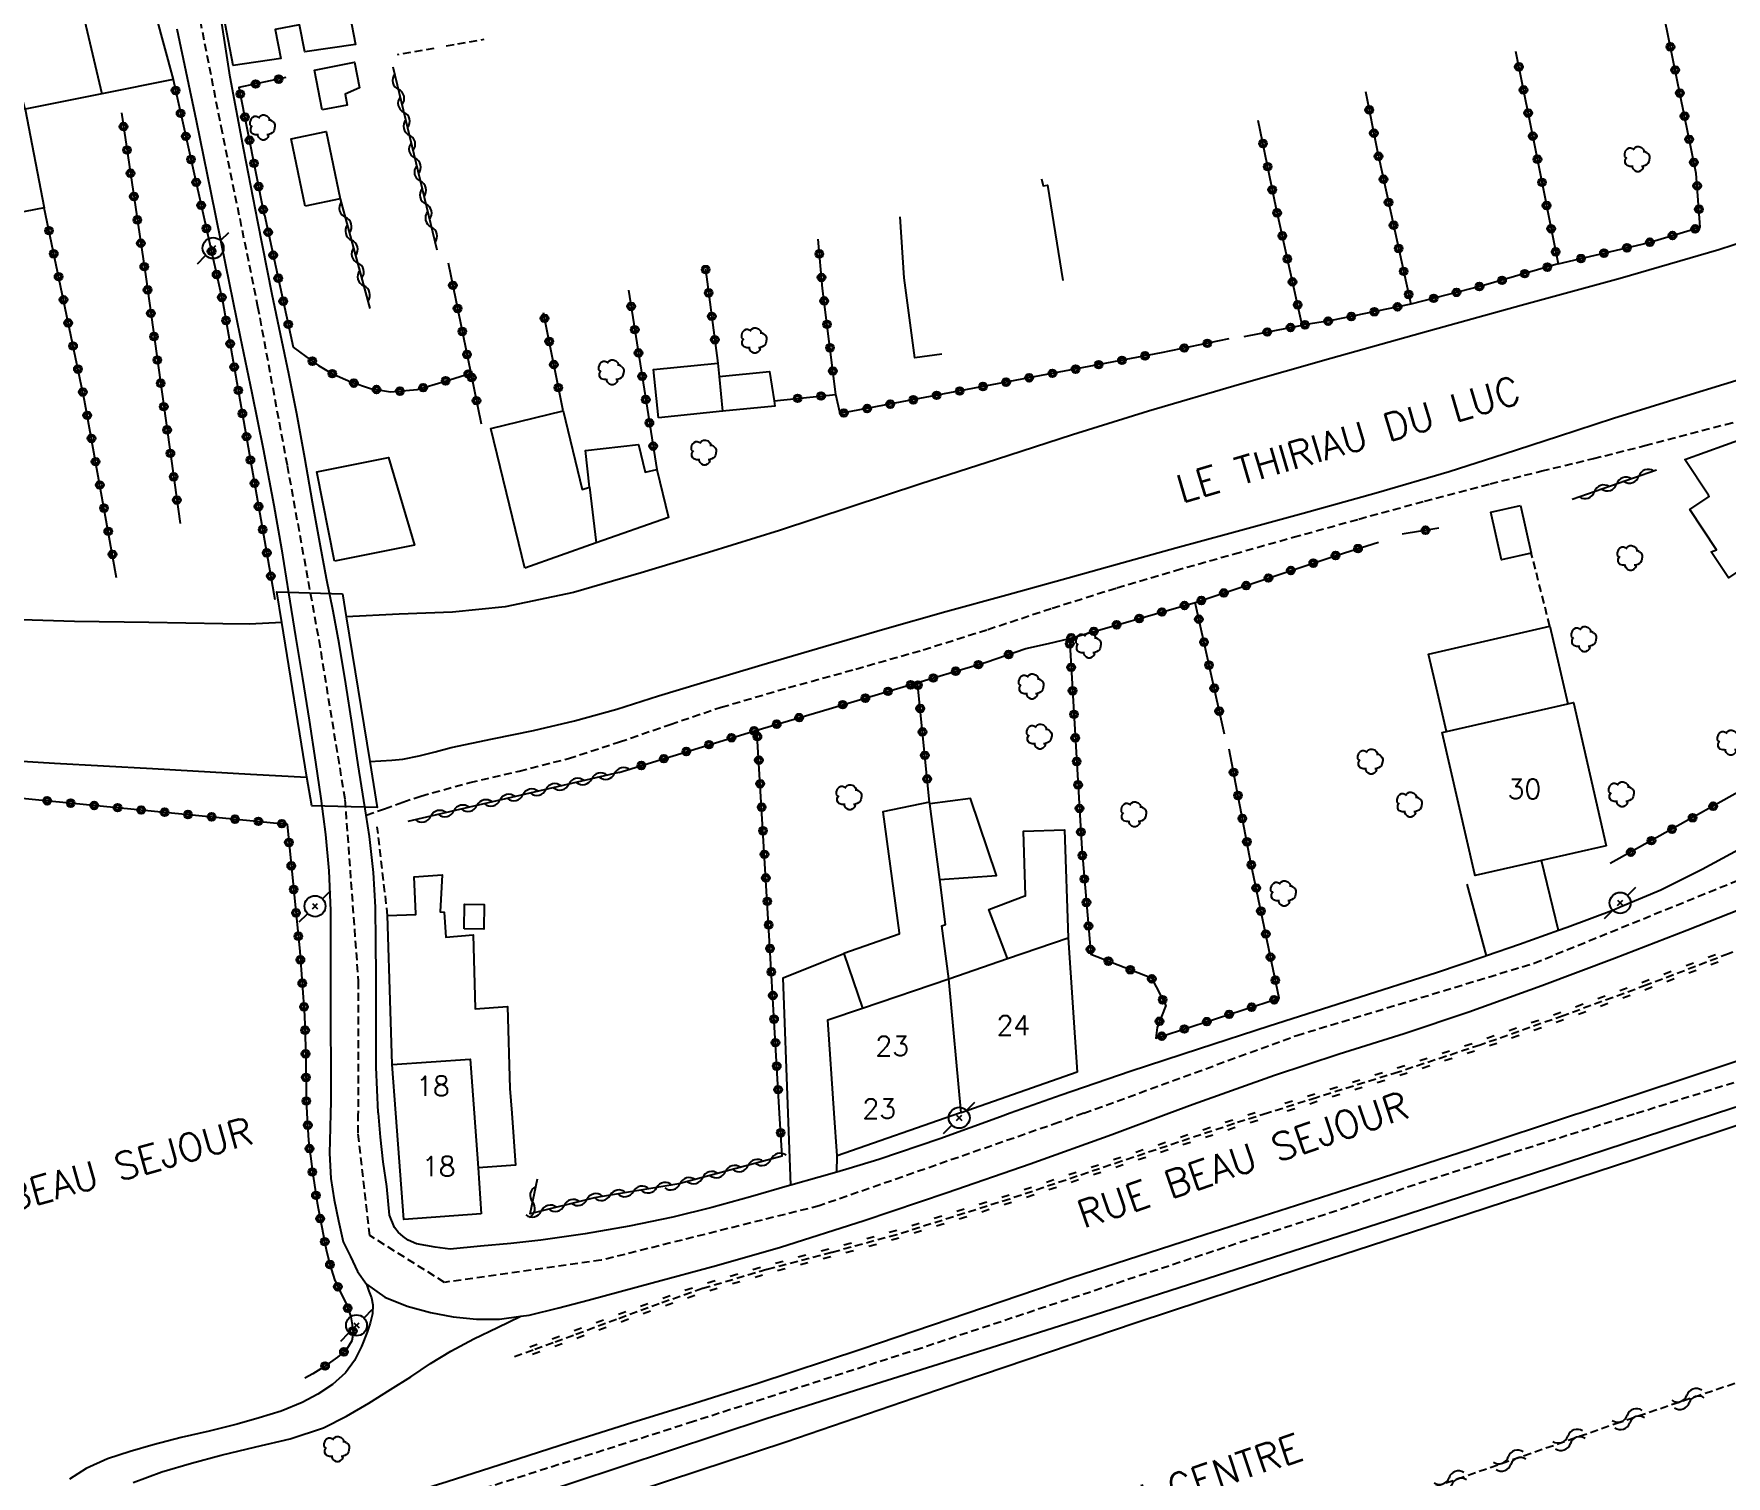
# Model space of a CAD drawing. Header units: millimetres. Extents: x 132999 to 134001, y 129000 to 130000.
# Drawn here: x 133103.8 to 133211.4, y 129652.9 to 129744.7 of the extents above; entities that cross this region are included whole.
import ezdxf
from ezdxf.enums import TextEntityAlignment as Align

# ---------------------------------------------------------------- set-up
doc = ezdxf.new("R2010")
doc.units = ezdxf.units.MM
doc.linetypes.add('DASHED', pattern=[0.75, 0.5, -0.25])
doc.layers.get('0').update_dxf_attribs({"linetype": 'CONTINUOUS'})
for name, color, linetype in [('W0001', 6, 'DASHED'), ('W0008', 7, 'CONTINUOUS'), ('W0017', 7, 'CONTINUOUS'), ('W0070', 7, 'DASHED'), ('W0101', 7, 'CONTINUOUS'), ('W0104', 1, 'CONTINUOUS'), ('W0112', 1, 'DASHED'), ('W0120', 7, 'CONTINUOUS'), ('W0220', 5, 'DASHED'), ('W0300', 7, 'CONTINUOUS'), ('W0310', 3, 'CONTINUOUS'), ('W0323', 7, 'CONTINUOUS'), ('W0473', 7, 'CONTINUOUS'), ('W0500', 5, 'DASHED'), ('W0510', 5, 'CONTINUOUS'), ('W0985', 4, 'CONTINUOUS'), ('W0986', 4, 'CONTINUOUS'), ('W0989', 7, 'CONTINUOUS'), ('W0991', 7, 'CONTINUOUS'), ('W1102', 7, 'CONTINUOUS')]:
    doc.layers.add(name, color=color, linetype=linetype)
doc.styles.get("Standard").update_dxf_attribs({"font": 'romans.shx', "width": 0.85})

# ---------------------------------------------------------------- blocks, each defined once
blk = doc.blocks.new('T473')
for p, q in [((-0.166667, 0.166667), (0.166667, -0.166667)), ((-0.166667, -0.166667), (0.166667, 0.166667)), ((0.500001, 0.500001), (1.000002, 1.000002)), ((-1.000002, -1.000002), (-0.500001, -0.500001))]:
    blk.add_line(p, q)
blk.add_ellipse((0, 0), major_axis=(0.471405, 0.471405), ratio=1, start_param=5.4977871438, end_param=11.780972451)
blk = doc.blocks.new('T300')
for p, q in [((-0.8, 0.51), (-0.86, 0.34)), ((-0.86, 0.34), (-0.86, 0.17)), ((-0.86, 0.17), (-0.74, 0.06)), ((-0.69, 0.63), (-0.8, 0.51)), ((-0.8, -0.06), (-0.74, 0.06)), ((-0.74, 0.06), (-0.69, 0.11)), ((-0.57, 0.69), (-0.69, 0.63)), ((-0.46, 0.69), (-0.57, 0.69)), ((-0.29, 0.63), (-0.46, 0.69)), ((-0.29, 0.63), (-0.17, 0.74)), ((-0.23, 0.57), (-0.29, 0.63)), ((-0.17, 0.74), (-0.06, 0.8)), ((-0.06, 0.8), (0.06, 0.8)), ((0.06, 0.8), (0.23, 0.74)), ((0.23, 0.74), (0.34, 0.63)), ((0.34, 0.63), (0.4, 0.51)), ((0.46, 0.46), (0.34, 0.46)), ((0.4, 0.51), (0.4, 0.46)), ((0.57, 0.4), (0.46, 0.46)), ((0.57, 0.4), (0.69, 0.29)), ((0.69, 0.29), (0.74, 0.17)), ((0.74, 0.06), (0.69, -0.17)), ((0.74, 0.17), (0.74, 0.06)), ((-0.8, -0.17), (-0.8, -0.06)), ((-0.8, -0.23), (-0.8, -0.17)), ((-0.74, -0.34), (-0.8, -0.23)), ((-0.69, -0.4), (-0.74, -0.34)), ((-0.51, -0.46), (-0.69, -0.4)), ((-0.4, -0.46), (-0.51, -0.46)), ((-0.4, -0.46), (-0.34, -0.46)), ((-0.34, -0.46), (-0.34, -0.4)), ((-0.34, -0.51), (-0.34, -0.46)), ((-0.29, -0.63), (-0.34, -0.51)), ((-0.17, -0.74), (-0.29, -0.63)), ((-0.06, -0.8), (-0.17, -0.74)), ((0.06, -0.8), (-0.06, -0.8)), ((0.17, -0.74), (0.06, -0.8)), ((0.23, -0.69), (0.17, -0.74)), ((0.29, -0.46), (0.23, -0.46)), ((0.29, -0.63), (0.23, -0.69)), ((0.46, -0.4), (0.29, -0.46)), ((0.34, -0.51), (0.29, -0.63)), ((0.34, -0.51), (0.34, -0.46)), ((0.57, -0.34), (0.46, -0.4)), ((0.63, -0.29), (0.57, -0.34)), ((0.69, -0.17), (0.63, -0.29))]:
    blk.add_line(p, q)
blk = doc.blocks.new('t323o')
at = {"color": 0, "linetype": 'Continuous'}
for radius in [0.25, 0.15]:
    blk.add_circle((0, 0), radius, dxfattribs=at)
blk = doc.blocks.new('t310o')
at = {"color": 0, "linetype": 'Continuous'}
for centre, start, end in [((-0.5, 0.38), 216.8699, 323.1304), ((0.5, -0.37), 36.8699, 143.1303)]:
    blk.add_arc(centre, 0.625, start, end, dxfattribs=at)
blk = doc.blocks.new('t220o')
at = {"color": 0, "linetype": 'Continuous'}
for p, q in [((-0.25, 0.25), (0.25, 0.25)), ((-0.25, -0.25), (0.25, -0.25))]:
    blk.add_line(p, q, dxfattribs=at)
blk = doc.blocks.new('t500o')
at = {"color": 0, "linetype": 'Continuous'}
for centre, start, end in [((-0.5, 0.625), 216.8699, 323.1301), ((0.5, -0.125), 36.8699, 143.1301), ((0.5, -0.625), 36.8699, 143.1301), ((-0.5, 0.125), 216.8699, 323.1301)]:
    blk.add_arc(centre, 0.625, start, end, dxfattribs=at)

msp = doc.modelspace()

# ---------------------------------------------------------------- linework, layer by layer
at = {"layer": 'W0001'}
for points in [[(133205.71, 129676), (133214.2, 129678.69), (133231.33, 129684.36), (133250.91, 129690.76), (133268.02, 129696.69), (133285.56, 129702.16), (133303.04, 129707.55), (133317.51, 129712.91), (133326.42, 129716.74), (133329.94, 129718.54), (133350.24, 129731.13), (133357.91, 129738.38), (133367.77, 129748.49), (133376.54, 129759.37), (133384.07, 129770.51), (133389.88, 129782.48), (133394.28, 129795), (133397.36, 129806.87), (133400.63, 129820.4), (133404.55, 129838.25), (133408.21, 129855.36), (133412.96, 129875.03)], [(133111.27, 129762.31), (133113.19, 129751.41), (133115.66, 129738.79), (133118, 129727.33), (133119.88, 129717.2), (133121.89, 129706.11), (133123.55, 129695.95), (133124.4, 129684.4), (133124.39, 129676)], [(133170.56, 129676), (133184.1, 129680.95), (133199.2, 129685.55), (133213, 129691.16), (133225.83, 129696.98), (133233.72, 129701.93)], [(133015, 129628.74), (133020.94, 129629.68), (133047.99, 129633.56), (133067.79, 129636.62), (133106.31, 129644.3), (133113.5, 129646.27), (133128.82, 129651), (133145.46, 129656.32), (133159.83, 129660.95), (133177.62, 129666.85), (133197.23, 129673.31), (133205.71, 129676)], [(133170.56, 129676), (133168.95, 129675.41), (133153.73, 129670.11), (133139.86, 129666.65), (133129.88, 129665.24), (133125.13, 129668.22), (133124.39, 129674.74), (133124.39, 129676)]]:
    msp.add_lwpolyline(points, dxfattribs=at)
at = {"layer": 'W0008'}
for points in [[(133116.25, 129741.91), (133115.91, 129744.11), (133115.57, 129746.31), (133115.23, 129748.51), (133114.91, 129750.68), (133114.6, 129752.85), (133114.25, 129755.02), (133114.05, 129755.88), (133113.84, 129756.74), (133113.8, 129757.59), (133113.88, 129758.07), (133114.03, 129758.55), (133114.2, 129759.02), (133114.37, 129759.38), (133114.56, 129759.74), (133114.74, 129760.09)], [(133112.87, 129744.99), (133114.08, 129739.15), (133115.02, 129734.57), (133115.96, 129729.98), (133116.89, 129725.39), (133117.63, 129721.83), (133118.36, 129718.26), (133119.04, 129714.69), (133119.52, 129711.9), (133119.96, 129709.11), (133120.41, 129706.32), (133120.85, 129703.66), (133121.28, 129701), (133121.68, 129698.33), (133122.01, 129696.03), (133122.31, 129693.73), (133122.53, 129691.43), (133122.63, 129688.89), (133122.64, 129686.34), (133122.63, 129683.8), (133122.64, 129681.43), (133122.65, 129679.06), (133122.65, 129676.7), (133122.63, 129676)], [(133125.68, 129676), (133125.67, 129676.05), (133125.55, 129678.93), (133125.55, 129681.82), (133125.53, 129684.71), (133125.51, 129686.91), (133125.49, 129689.12), (133125.38, 129691.32), (133125.12, 129693.6), (133124.91, 129694.96), (133124.76, 129695.89), (133124.4, 129698.16), (133124.01, 129700.74), (133123.62, 129703.32), (133123.18, 129705.89), (133122.8, 129707.95), (133122.39, 129710.01), (133121.99, 129712.07), (133121.49, 129714.88), (133121.01, 129717.69), (133120.5, 129720.49), (133119.99, 129723.03), (133119.46, 129725.56), (133118.93, 129728.09), (133118.02, 129732.7), (133117.13, 129737.3), (133116.25, 129741.91)], [(133329.05, 129719.59), (133326.6, 129718.45), (133324.15, 129717.31), (133321.69, 129716.2), (133317.08, 129714.3), (133312.42, 129712.52), (133307.74, 129710.8), (133301.81, 129708.72), (133295.86, 129706.73), (133289.89, 129704.77), (133284.07, 129702.86), (133278.24, 129700.99), (133272.4, 129699.12), (133266.67, 129697.31), (133260.92, 129695.5), (133255.19, 129693.67), (133249.06, 129691.64), (133242.95, 129689.57), (133236.83, 129687.52), (133229.59, 129685.11), (133222.35, 129682.71), (133215.11, 129680.32), (133208.48, 129678.11), (133202.12, 129676)], [(133210.8, 129676), (133214.84, 129677.32), (133222.22, 129679.76), (133229.29, 129682.13), (133236.36, 129684.51), (133243.43, 129686.88), (133250.15, 129689.12), (133256.88, 129691.36), (133263.6, 129693.58), (133269.55, 129695.51), (133275.51, 129697.43), (133281.46, 129699.35), (133287.95, 129701.42), (133294.43, 129703.49), (133300.88, 129705.63), (133305.98, 129707.42), (133311.06, 129709.27), (133316.14, 129711.11), (133318.46, 129712.02), (133320.77, 129712.94), (133323.08, 129713.87), (133325.58, 129714.92), (133328.08, 129715.98), (133330.57, 129717.05)], [(133212.47, 129692.9), (133209.89, 129691.5), (133207.26, 129690.2), (133204.68, 129689.11), (133204.31, 129688.95), (133201.3, 129687.82), (133200.76, 129687.63), (133198.27, 129686.73), (133196.16, 129686.01), (133196.07, 129685.98), (133192.99, 129684.93), (133187.66, 129683.24), (133182.34, 129681.54), (133177.92, 129680.1), (133173.51, 129678.65), (133169.11, 129677.16), (133165.86, 129676)], [(133175.96, 129676), (133177.5, 129676.57), (133182.69, 129678.42), (133186.8, 129679.77), (133190.93, 129681.08), (133195.04, 129682.45), (133199.69, 129684.12), (133204.31, 129685.86), (133208.92, 129687.64), (133212.3, 129688.99)], [(133202.12, 129676), (133201.84, 129675.91), (133195.2, 129673.71), (133186.74, 129670.98), (133178.26, 129668.27), (133169.8, 129665.52), (133163.12, 129663.27), (133156.44, 129661), (133149.75, 129658.79), (133145.78, 129657.53), (133141.81, 129656.3), (133137.84, 129655.06), (133133.95, 129653.81), (133130.05, 129652.56), (133126.15, 129651.34), (133121.26, 129649.92), (133116.35, 129648.55), (133111.44, 129647.18)], [(133116.73, 129645.68), (133121.78, 129647.27), (133126.84, 129648.87), (133131.9, 129650.49), (133138.05, 129652.5), (133144.2, 129654.54), (133150.35, 129656.57), (133157.3, 129658.79), (133164.26, 129660.98), (133171.22, 129663.18), (133180.84, 129666.27), (133190.46, 129669.37), (133200.07, 129672.49), (133207.46, 129674.9), (133210.8, 129676)], [(133122.63, 129676), (133122.61, 129675.07), (133122.57, 129673.45), (133122.65, 129671.84), (133122.86, 129670.5), (133123.15, 129669.16), (133123.45, 129667.82)], [(133130.25, 129667.36), (133129.93, 129667.4), (133129.61, 129667.44), (133129.29, 129667.49), (133128.7, 129667.59), (133128.11, 129667.7), (133127.58, 129667.92), (133127.25, 129668.15), (133126.95, 129668.43), (133126.7, 129668.74), (133126.39, 129669.52), (133126.3, 129670.43), (133126.22, 129671.35), (133125.99, 129672.91), (133125.82, 129674.48), (133125.68, 129676)], [(133165.86, 129676), (133165.25, 129675.78), (133161.4, 129674.38), (133157.52, 129673.06), (133155.63, 129672.49), (133154.85, 129672.26), (133153.73, 129671.94), (133151.92, 129671.42), (133151.83, 129671.4), (133149.36, 129670.69), (133146.89, 129670), (133144.41, 129669.38), (133141.63, 129668.81), (133138.83, 129668.33), (133136.02, 129667.93), (133134.1, 129667.71), (133132.17, 129667.54), (133130.25, 129667.36)], [(133139.02, 129664.1), (133143.1, 129665.21), (133147.19, 129666.32), (133151.25, 129667.49), (133156.58, 129669.17), (133161.87, 129670.95), (133167.15, 129672.78), (133172.33, 129674.65), (133175.96, 129676)], [(133123.45, 129667.82), (133123.9, 129666.88), (133124.35, 129665.94), (133124.92, 129665.13), (133126.09, 129664.29), (133127.52, 129663.73), (133129, 129663.32), (133130.44, 129663.04), (133131.92, 129662.91), (133133.39, 129662.9), (133134.75, 129663.09), (133135.27, 129663.16), (133137.15, 129663.63), (133139.02, 129664.1)]]:
    msp.add_lwpolyline(points, dxfattribs=at)
at = {"layer": 'W0017'}
for points in [[(133200.76, 129687.63), (133199.67, 129692.08)], [(133196.16, 129686.01), (133194.95, 129690.58)], [(133151.75, 129676), (133151.43, 129684.62), (133155.28, 129686.17)], [(133151.92, 129671.42), (133151.75, 129676)], [(133154.85, 129672.26), (133154.86, 129673.28)], [(133124.92, 129665.13), (133125.08, 129664.69), (133125.24, 129664.25), (133125.33, 129663.81), (133125.3, 129663.23), (133125.15, 129662.65), (133124.97, 129662.08), (133124.61, 129661.16), (133124.16, 129660.27), (133123.59, 129659.48), (133122.77, 129658.74), (133121.82, 129658.13), (133120.83, 129657.6), (133119.5, 129657.04), (133118.1, 129656.62), (133116.69, 129656.23), (133114.92, 129655.78), (133113.13, 129655.37), (133111.36, 129654.9), (133109.9, 129654.48), (133108.45, 129654.01), (133107.09, 129653.39), (133106.03, 129652.72)], [(133110.08, 129652.51), (133111.91, 129653.19), (133113.79, 129653.73), (133115.68, 129654.25), (133117.88, 129654.78), (133120.08, 129655.29), (133122.2, 129655.99), (133123.66, 129656.72), (133125.07, 129657.56), (133126.46, 129658.42), (133127.74, 129659.23), (133128.99, 129660.07), (133130.28, 129660.86), (133131.75, 129661.64), (133133.25, 129662.36), (133134.75, 129663.09)]]:
    msp.add_lwpolyline(points, dxfattribs=at)
at = {"layer": 'W0070'}
msp.add_lwpolyline([(133124.91, 129694.96), (133126.07, 129695.37), (133127.23, 129695.79), (133128.39, 129696.18), (133131.5, 129697.04), (133134.64, 129697.77), (133137.77, 129698.57), (133141.02, 129699.62), (133144.25, 129700.74), (133147.49, 129701.83), (133151.76, 129703.08), (133156.06, 129704.26), (133160.34, 129705.48), (133164.45, 129706.78), (133168.55, 129708.13), (133172.66, 129709.43), (133176.39, 129710.53), (133180.13, 129711.59), (133183.88, 129712.64), (133188.05, 129713.8), (133192.23, 129714.94), (133196.41, 129716.04), (133199.69, 129716.86), (133202.97, 129717.65), (133206.25, 129718.47), (133211.37, 129719.82), (133216.47, 129721.22)], dxfattribs=at)
at = {"layer": 'W0101'}
msp.add_lwpolyline([(133203.79, 129693.02), (133199.67, 129692.08), (133195.44, 129691.12), (133195.43, 129691.18), (133195.43, 129691.18), (133193.36, 129700.23), (133193.63, 129700.29), (133201.34, 129702.05), (133201.71, 129702.14)], close=True, dxfattribs=at)
for points in [[(133161.97, 129684.56), (133165.71, 129685.84), (133169.55, 129687.15), (133170.13, 129678.61)], [(133154.67, 129676), (133154.27, 129681.94), (133156.48, 129682.69), (133161.97, 129684.56)], [(133126.56, 129679.1), (133131.52, 129679.45), (133131.77, 129676)], [(133126.79, 129676), (133126.56, 129679.1)], [(133170.13, 129678.61), (133162.75, 129676.03)], [(133132.22, 129669.61), (133127.29, 129669.24), (133126.79, 129676)], [(133131.77, 129676), (133132.02, 129672.52), (133132.22, 129669.61)], [(133154.86, 129673.28), (133154.67, 129676)], [(133162.65, 129676), (133154.86, 129673.28)], [(133162.75, 129676.03), (133162.65, 129676)]]:
    msp.add_lwpolyline(points, dxfattribs=at)
at = {"layer": 'W0104'}
for points in [[(133132.11, 129745.95), (133129.73, 129745.6), (133129.05, 129749.2), (133125.61, 129748.54), (133126.05, 129746.26), (133123.87, 129745.85), (133124.22, 129744), (133121, 129743.53), (133120.67, 129745.24), (133119.12, 129744.95), (133119.48, 129743.09), (133116.44, 129742.65), (133115.23, 129748.97), (133115.77, 129749.07)], [(133110.97, 129747.87), (133112.62, 129741.77), (133108.08, 129740.86), (133103.21, 129739.88), (133101.56, 129745.98)], [(133106.65, 129747), (133108.08, 129740.86)], [(133103.21, 129739.88), (133104.42, 129733.6), (133102, 129733.13), (133102.19, 129731.85), (133100.43, 129731.35), (133100.82, 129729.34), (133098.61, 129729.03), (133098.11, 129732.47), (133097.53, 129735.4), (133096.2, 129742.08), (133096.02, 129742.99), (133097.31, 129743.24), (133096.8, 129745.02)], [(133167.86, 129735.44), (133167.96, 129735.01), (133168.25, 129735.05), (133169.21, 129728.98)], [(133161.53, 129724.29), (133159.81, 129724.05), (133159.12, 129729.15), (133158.88, 129733.03)], [(133147.35, 129722.88), (133150.57, 129723.19), (133150.86, 129721.33), (133150.91, 129720.98), (133147.58, 129720.66)], [(133226.77, 129707.4), (133223.65, 129703.85), (133214.65, 129711.74), (133213.68, 129710.78), (133213.22, 129711.18), (133211.56, 129710.07), (133210.46, 129711.72), (133210.81, 129711.85), (133209.1, 129714.41), (133210.33, 129715.23), (133210.29, 129715.33), (133208.78, 129717.59), (133212.67, 129718.98), (133215.07, 129716.54), (133216.91, 129718.35), (133221.76, 129714.07)], [(133139.11, 129715.84), (133139.53, 129712.28)], [(133193.63, 129700.29), (133192.99, 129703.05), (133192.49, 129705.2), (133200.2, 129706.98), (133200.77, 129704.52), (133201.34, 129702.05)], [(133161.39, 129690.87), (133164.99, 129691.13), (133163.34, 129696.03), (133160.75, 129695.68)], [(133161.97, 129684.56), (133161.52, 129687.93), (133161.76, 129688.01), (133161.39, 129690.87), (133160.75, 129695.68), (133160.73, 129695.78), (133157.78, 129695.18), (133158.8, 129687.47), (133158.81, 129687.39), (133155.28, 129686.17), (133156.48, 129682.69)], [(133165.71, 129685.84), (133164.52, 129688.96), (133166.81, 129689.84), (133166.84, 129689.84), (133166.71, 129693.95), (133169.33, 129694.03), (133169.55, 129687.15)], [(133126.56, 129679.1), (133126.45, 129682.52), (133126.27, 129688.58), (133128.06, 129688.64), (133128.06, 129688.68), (133127.95, 129691.03), (133129.73, 129691.16), (133129.62, 129688.81), (133129.86, 129688.8), (133129.98, 129687.21), (133131.7, 129687.34), (133131.84, 129682.66), (133131.84, 129682.65), (133133.89, 129682.8), (133134.05, 129677.58), (133134.17, 129676)], [(133134.17, 129676), (133134.41, 129672.69), (133132.02, 129672.52)]]:
    msp.add_lwpolyline(points, dxfattribs=at)
for points in [[(133122.11, 129739.83), (133121.62, 129742.36), (133124.16, 129742.86), (133124.48, 129741.24), (133123.56, 129740.83), (133123.7, 129740.14)], [(133121.03, 129733.71), (133120.13, 129737.99), (133122.36, 129738.46), (133123.26, 129734.18)], [(133143.5, 129720.24), (133143.19, 129723.31), (133147.27, 129723.72), (133147.35, 129722.88), (133147.58, 129720.66)], [(133134.99, 129710.68), (133134.02, 129714.68), (133132.83, 129719.57), (133137.43, 129720.69), (133138.65, 129715.68), (133139.11, 129715.84), (133138.85, 129718.17), (133142.23, 129718.55), (133142.66, 129716.78), (133143.39, 129716.96), (133144.13, 129713.89), (133139.53, 129712.28)], [(133122.89, 129711.13), (133121.76, 129716.8), (133126.33, 129717.71), (133127.98, 129712.14)], [(133198.34, 129714.66), (133199.02, 129711.64), (133197.12, 129711.21), (133196.44, 129714.24)], [(133131.13, 129687.74), (133131.16, 129689.31), (133132.41, 129689.29), (133132.38, 129687.72)]]:
    msp.add_lwpolyline(points, close=True, dxfattribs=at)
at = {"layer": 'W0112'}
for points in [[(133129.21, 129743.74), (133126.88, 129743.34)], [(133130, 129743.9), (133132.41, 129744.32)], [(133200.2, 129706.98), (133199.02, 129711.64)], [(133126.27, 129688.58), (133125.61, 129694.22)]]:
    msp.add_lwpolyline(points, dxfattribs=at)
at = {"layer": 'W0120'}
msp.add_lwpolyline([(133123.39, 129709.05), (133123.63, 129707.59), (133125.13, 129698.38), (133125.61, 129695.44), (133121.44, 129695.56), (133121.14, 129697.37), (133119.54, 129707.21), (133119.22, 129709.17)], close=True, dxfattribs=at)
at = {"layer": 'W0220'}
for points in [[(133280.75, 129710.08), (133273.64, 129707.86), (133269.38, 129706.62), (133265.12, 129705.41), (133260.89, 129704.12), (133257.71, 129703.04), (133254.56, 129701.92), (133251.4, 129700.79), (133245.82, 129698.83), (133240.24, 129696.87), (133234.66, 129694.9), (133231.4, 129693.78), (133228.13, 129692.66), (133224.88, 129691.49), (133220.43, 129689.75), (133216.01, 129687.92), (133211.57, 129686.14), (133206.33, 129684.14), (133201.05, 129682.2), (133195.76, 129680.33), (133190.57, 129678.62), (133185.35, 129676.99), (133182.23, 129676)], [(133182.23, 129676), (133180.13, 129675.34), (133172.98, 129672.95), (133165.84, 129670.54), (133158.65, 129668.27), (133154.53, 129667.14), (133150.39, 129666.05), (133146.3, 129664.84), (133143.55, 129663.88), (133140.83, 129662.88), (133138.1, 129661.87), (133136.81, 129661.4), (133135.52, 129660.93), (133134.23, 129660.46)]]:
    msp.add_lwpolyline(points, dxfattribs=at)
at = {"layer": 'W0310'}
for points in [[(133126.61, 129742.57), (133129.39, 129730.92)], [(133123.26, 129734.18), (133125.14, 129727.2)], [(133206.99, 129716.92), (133201.61, 129715.04)], [(133140.97, 129697.68), (133127.56, 129694.56)], [(133151.36, 129673.26), (133144.8, 129671.5), (133139.42, 129670.62), (133135.33, 129669.6), (133135.81, 129671.82)]]:
    msp.add_lwpolyline(points, dxfattribs=at)
at = {"layer": 'W0323'}
for points in [[(133200.72, 129730.03), (133206.43, 129731.38), (133209.77, 129732.36), (133209.51, 129735.78), (133207.5, 129745.68), (133207.5, 129745.68)], [(133198.02, 129743.57), (133199.38, 129736.84), (133200.72, 129730.03), (133195.98, 129728.65), (133191.36, 129727.47)], [(133112.62, 129741.77), (133115.79, 129727.58), (133119.09, 129708.69)], [(133119.8, 129741.89), (133116.81, 129741.26), (133118.42, 129733.14), (133118.43, 129733.15), (133120.27, 129724.73)], [(133188.48, 129741), (133189.21, 129737.26), (133191.36, 129727.47), (133186.32, 129726.43), (133184.45, 129726.13), (133182.78, 129733.6), (133181.65, 129739.16)], [(133109.34, 129739.65), (133110.88, 129729.2), (133113.07, 129713.52)], [(133109.03, 129710.07), (133106.98, 129721.35), (133104.42, 129733.6)], [(133154.77, 129721.73), (133153.94, 129728.46), (133153.65, 129731.61)], [(133130.12, 129730.11), (133131.56, 129723.08), (133132.23, 129719.86)], [(133146.5, 129729.69), (133147.27, 129723.72)], [(133141.6, 129728.37), (133142.53, 129722.47), (133143.39, 129716.96)], [(133137.43, 129720.69), (133136.19, 129726.91)], [(133180.75, 129725.42), (133184.45, 129726.13)], [(133179.78, 129725.26), (133175.47, 129724.38)], [(133120.27, 129724.73), (133121.07, 129724.15), (133121.88, 129723.57), (133122.72, 129723.06), (133123.92, 129722.52), (133125.18, 129722.1), (133126.45, 129721.89), (133128.15, 129722.05), (133129.86, 129722.56), (133131.56, 129723.08)], [(133175.47, 129724.38), (133155.05, 129720.51), (133154.77, 129721.73)], [(133150.86, 129721.33), (133154.77, 129721.73)], [(133193.13, 129713.22), (133190.81, 129712.85)], [(133179.5, 129700.11), (133177.64, 129708.49), (133186.74, 129711.53), (133189.3, 129712.32)], [(133168.3, 129705.88), (133169.64, 129706.21), (133177.64, 129708.49)], [(133166.86, 129705.56), (133168.3, 129705.88)], [(133169.64, 129706.21), (133170.43, 129692.83), (133171, 129686.12), (133174.85, 129684.61), (133175.77, 129682.85), (133175.22, 129681.46), (133175.14, 129680.78), (133182.98, 129683.32), (133181.18, 129691.93), (133179.8, 129699.17)], [(133153.78, 129701.56), (133164.35, 129704.69)], [(133164.35, 129704.69), (133166.86, 129705.56)], [(133160.73, 129695.78), (133159.98, 129703.4)], [(133140.97, 129697.68), (133149.76, 129700.38), (133153.78, 129701.56)], [(133151.2, 129676), (133150.57, 129686.95), (133149.76, 129700.38)], [(133216.05, 129698.58), (133204.04, 129691.88)], [(133091.18, 129697.18), (133100.4, 129696.29), (133119.88, 129694.39), (133120.28, 129690.34), (133120.68, 129686.28), (133120.99, 129682.22), (133121.06, 129679.57), (133121.09, 129676.92), (133121.14, 129676)], [(133121.14, 129676), (133121.24, 129674.27), (133121.48, 129672.27), (133121.78, 129670.29), (133122.17, 129668.31), (133122.37, 129667.34), (133122.6, 129666.38), (133122.88, 129665.43), (133123.24, 129664.64), (133123.65, 129663.86), (133123.92, 129663.05), (133124.02, 129662.53), (133124.07, 129662), (133124, 129661.52), (133123.65, 129660.96), (133123.08, 129660.48), (133122.49, 129660.05), (133122.01, 129659.73), (133121.51, 129659.43), (133121.01, 129659.14)], [(133151.36, 129673.26), (133151.2, 129676)]]:
    msp.add_lwpolyline(points, dxfattribs=at)
at = {"layer": 'W0500'}
msp.add_lwpolyline([(133113.73, 129627.66), (133124.07, 129630.2), (133134.41, 129632.74), (133144.67, 129635.54), (133156.97, 129639.51), (133169.16, 129643.85), (133181.34, 129648.2), (133192.87, 129652.23), (133204.39, 129656.26), (133215.95, 129660.18), (133227.14, 129663.74), (133238.37, 129667.19), (133249.57, 129670.71), (133263.71, 129675.5), (133265.15, 129676)], dxfattribs=at)
at = {"layer": 'W0510'}
for points in [[(133216.42, 129732.7), (133210.95, 129730.93), (133204.68, 129729.11), (133198.38, 129727.38), (133192.09, 129725.64), (133186.27, 129724.01), (133180.46, 129722.37), (133174.67, 129720.66), (133169.83, 129719.15), (133165.01, 129717.6), (133160.19, 129716.04), (133155.69, 129714.56), (133151.2, 129713.08), (133146.68, 129711.68), (133142.4, 129710.37), (133138.1, 129709.12), (133133.74, 129708.21), (133130.39, 129707.88), (133127.01, 129707.74), (133123.63, 129707.59)], [(133125.13, 129698.38), (133125.84, 129698.42), (133126.54, 129698.46), (133127.24, 129698.53), (133128.27, 129698.73), (133129.29, 129699), (133130.31, 129699.26), (133132.93, 129699.82), (133135.55, 129700.35), (133138.16, 129700.96), (133140.84, 129701.71), (133143.5, 129702.55), (133146.17, 129703.37), (133150.07, 129704.53), (133153.97, 129705.68), (133157.89, 129706.81), (133161.77, 129707.91), (133165.66, 129708.99), (133169.55, 129710.07), (133172.98, 129711.02), (133176.41, 129711.96), (133179.84, 129712.91), (133184.5, 129714.18), (133189.16, 129715.47), (133193.8, 129716.83), (133197.29, 129717.94), (133200.76, 129719.08), (133204.24, 129720.21), (133208.92, 129721.67), (133213.61, 129723.1)], [(133115.79, 129707.13), (133111.08, 129707.21), (133106.36, 129707.29), (133101.65, 129707.44), (133095.95, 129707.81), (133090.25, 129708.29), (133089.4, 129708.35)], [(133119.54, 129707.21), (133117.49, 129707.11), (133115.79, 129707.13)], [(133090.85, 129699.23), (133093.43, 129699.04), (133098.85, 129698.66), (133105.08, 129698.28), (133111.32, 129697.93), (133117.55, 129697.58)], [(133117.55, 129697.58), (133121.14, 129697.37)], [(133214.47, 129676), (133205.55, 129673.03), (133194.99, 129669.58), (133184.43, 129666.14), (133173.88, 129662.67), (133162.73, 129658.89), (133151.59, 129655.07), (133140.41, 129651.38), (133131.62, 129648.65), (133122.82, 129646), (133114.01, 129643.35)]]:
    msp.add_lwpolyline(points, dxfattribs=at)
at = {"layer": 'W1102'}
msp.add_lwpolyline([(133162.75, 129676.03), (133161.97, 129684.56)], dxfattribs=at)

# ---------------------------------------------------------------- block references
at = {"layer": 'W0220'}
for p, rotation in [((133209.19, 129685.23), 200.8521880007628), ((133210.59, 129685.76), 200.8521880007628), ((133206.38, 129684.16), 200.8521880007628), ((133207.78, 129684.69), 200.8521880007628), ((133203.57, 129683.12), 200.2062191215916), ((133204.98, 129683.64), 200.2062191215916), ((133200.75, 129682.09), 199.399845939655), ((133202.16, 129682.61), 200.2062191215916), ((133196.51, 129680.6), 199.399845939655), ((133197.92, 129681.09), 199.399845939655), ((133199.34, 129681.59), 199.399845939655), ((133193.66, 129679.64), 198.216213105888), ((133195.09, 129680.11), 198.216213105888), ((133190.81, 129678.71), 198.216213105888), ((133192.24, 129679.17), 198.216213105888), ((133186.52, 129677.35), 197.4277707721209), ((133187.95, 129677.8), 197.4277707721209), ((133189.38, 129678.25), 197.4277707721209), ((133183.66, 129676.45), 197.5484311102605), ((133185.09, 129676.9), 197.5484311102605), ((133179.87, 129675.25), 198.4517729533009), ((133181.3, 129675.71), 197.5530376966164), ((133177.02, 129674.3), 198.4517729533009), ((133178.45, 129674.77), 198.4517729533009), ((133174.18, 129673.35), 198.4517729533009), ((133175.6, 129673.82), 198.4517729533009), ((133171.33, 129672.39), 198.6344174059104), ((133172.75, 129672.87), 198.6344174059104), ((133167.07, 129670.96), 198.6344174059104), ((133168.49, 129671.44), 198.6344174059104), ((133169.91, 129671.92), 198.6344174059104), ((133164.22, 129670.03), 197.5091584624458), ((133165.65, 129670.48), 197.5091584624458), ((133161.35, 129669.13), 197.5091584624458), ((133162.79, 129669.58), 197.5091584624458), ((133157.05, 129667.83), 195.4079070862328), ((133158.49, 129668.23), 195.4079070862328), ((133159.92, 129668.68), 197.5091584624458), ((133152.7, 129666.66), 194.7769698603379), ((133154.15, 129667.04), 194.7769698603379), ((133155.6, 129667.43), 195.4079070862328), ((133149.81, 129665.87), 196.4924568041717), ((133151.25, 129666.27), 194.7769698603379), ((133145.5, 129664.56), 199.1214667019792), ((133146.93, 129665.02), 196.4924568041717), ((133148.37, 129665.45), 196.4924568041717), ((133142.68, 129663.56), 200.2998500399075), ((133144.09, 129664.07), 199.1214667019792), ((133139.86, 129662.52), 200.3183430634462), ((133141.27, 129663.04), 200.2998500399075), ((133137.05, 129661.48), 199.9368399851813), ((133138.46, 129662), 200.3183430634462), ((133135.64, 129660.97), 199.9510539385785)]:
    msp.add_blockref('t220o', p, dxfattribs=dict(at, rotation=rotation))
at = {"layer": 'W0300', "rotation": 359.9999899820874}
for p in [(133118.36, 129738.71), (133205.8, 129736.7), (133149.63, 129725.16), (133140.55, 129723.13), (133146.43, 129718.03), (133205.34, 129711.32), (133202.41, 129706.16), (133170.9, 129705.76), (133167.26, 129703.15), (133167.77, 129699.96), (133211.71, 129699.57), (133188.83, 129698.37), (133204.8, 129696.29), (133155.67, 129696.1), (133191.32, 129695.63), (133173.78, 129695.01), (133183.3, 129689.98)]:
    msp.add_blockref('T300', p, dxfattribs=at)
at = {"layer": 'W0300'}
msp.add_blockref('T300', (133123.08, 129654.63), dxfattribs=at)
at = {"layer": 'W0310'}
for p, rotation in [((133126.95, 129741.13), 283.4572131763388), ((133127.3, 129739.68), 283.4572131763388), ((133127.65, 129738.22), 283.4572131763388), ((133128, 129736.76), 283.4572131763388), ((133128.34, 129735.3), 283.4572131763388), ((133128.69, 129733.84), 283.4572131763388), ((133123.58, 129732.99), 285.0717239294482), ((133123.97, 129731.54), 285.0717239294482), ((133129.04, 129732.38), 283.4572131763388), ((133124.36, 129730.09), 285.0717239294482), ((133124.75, 129728.64), 285.0717239294482), ((133204.44, 129716.03), 199.2777068895439), ((133205.86, 129716.53), 199.2777068895439), ((133203.03, 129715.54), 199.2777068895439), ((133136.33, 129696.6), 193.1259180256133), ((133137.79, 129696.94), 193.1259180256133), ((133139.25, 129697.28), 193.1259180256133), ((133140.71, 129697.62), 193.1259180256133), ((133131.95, 129695.58), 193.1259180256133), ((133133.41, 129695.92), 193.1259180256133), ((133134.87, 129696.26), 193.1259180256133), ((133129.02, 129694.9), 193.1259180256133), ((133130.48, 129695.24), 193.1259180256133), ((133150.65, 129673.07), 195.0412217690342), ((133146.31, 129671.91), 195.0412217690342), ((133147.76, 129672.29), 195.0412217690342), ((133149.2, 129672.68), 195.0412217690342), ((133135.49, 129670.36), 77.76418574183863), ((133141.9, 129671.03), 189.246353975716), ((133143.38, 129671.27), 189.246353975716), ((133144.86, 129671.52), 195.0412217690342), ((133136.04, 129669.78), 194.0164647057871), ((133137.49, 129670.14), 194.0164647057871), ((133138.95, 129670.51), 194.0164647057871), ((133140.42, 129670.79), 189.246353975716)]:
    msp.add_blockref('t310o', p, dxfattribs=dict(at, rotation=rotation))
at = {"layer": 'W0323'}
for p, rotation in [((133207.87, 129743.84), 101.4744409143635), ((133198.23, 129742.57), 281.4209598003742), ((133208.17, 129742.37), 101.4744409143635), ((133112.78, 129741.07), 282.5954987812691), ((133117.87, 129741.48), 191.9939189139562), ((133119.34, 129741.79), 191.9939189139562), ((133198.52, 129741.1), 281.4209598003742), ((133208.47, 129740.9), 101.4744409143635), ((133116.9, 129740.84), 281.1918585757199), ((133188.71, 129739.83), 281.1663879110408), ((133109.47, 129738.77), 278.3979416912355), ((133113.1, 129739.61), 282.5954987812691), ((133117.19, 129739.37), 281.1918585757199), ((133198.82, 129739.63), 281.4209598003742), ((133208.77, 129739.43), 101.4744409143635), ((133113.43, 129738.15), 282.5954987812691), ((133117.48, 129737.9), 281.1918585757199), ((133181.95, 129737.69), 101.5243029848698), ((133189, 129738.35), 281.1663879110408), ((133199.12, 129738.16), 281.4209598003742), ((133209.06, 129737.96), 101.4744409143635), ((133109.69, 129737.28), 278.3979416912355), ((133113.76, 129736.68), 282.5954987812691), ((133189.3, 129736.88), 282.3389126153252), ((133199.41, 129736.69), 281.1061028461857), ((133109.91, 129735.8), 278.3979416912355), ((133117.77, 129736.43), 281.1918585757199), ((133182.25, 129736.22), 101.5243029848698), ((133209.36, 129736.49), 101.4744409143635), ((133114.09, 129735.22), 282.5954987812691), ((133118.06, 129734.96), 281.1918585757199), ((133182.54, 129734.75), 101.5243029848698), ((133189.62, 129735.42), 282.3389126153252), ((133199.7, 129735.22), 281.1061028461857), ((133209.57, 129735), 94.34619096255388), ((133110.13, 129734.32), 278.3979416912355), ((133114.41, 129733.76), 282.5954987812691), ((133118.35, 129733.49), 281.1918585757199), ((133189.94, 129733.95), 282.3389126153252), ((133199.99, 129733.75), 281.1061028461857), ((133209.68, 129733.51), 94.34619096255388), ((133110.35, 129732.83), 278.3979416912355), ((133114.74, 129732.29), 282.5954987812691), ((133182.85, 129733.28), 102.585636660472), ((133190.26, 129732.49), 282.3389126153252), ((133200.28, 129732.27), 281.1061028461857), ((133209.44, 129732.26), 16.38954033399414), ((133104.73, 129732.15), 101.8028355057087), ((133110.57, 129731.35), 278.3979416912355), ((133118.67, 129732.05), 282.3090777069322), ((133183.18, 129731.82), 102.585636660472), ((133206.56, 129731.41), 16.38954033399414), ((133208, 129731.84), 16.38954033399414), ((133105.03, 129730.68), 101.8028355057087), ((133115.07, 129730.83), 282.5954987812691), ((133118.99, 129730.59), 282.3090777069322), ((133153.73, 129730.67), 95.37541961173858), ((133183.5, 129730.35), 102.585636660472), ((133190.58, 129731.02), 282.3389126153252), ((133200.57, 129730.8), 281.1061028461857), ((133202.18, 129730.37), 13.29528903263919), ((133203.64, 129730.72), 13.29528903263919), ((133205.1, 129731.06), 13.29528903263919), ((133105.34, 129729.22), 101.8028355057087), ((133110.79, 129729.86), 278.3979416912355), ((133115.39, 129729.36), 282.5954987812691), ((133119.31, 129729.12), 282.3090777069322), ((133146.5, 129729.67), 277.3216564005207), ((133153.87, 129729.17), 95.37541961173858), ((133190.9, 129729.56), 282.3389126153252), ((133198.6, 129729.41), 196.1381815063102), ((133200.04, 129729.83), 196.1381815063102), ((133111, 129728.38), 277.9412209157057), ((133130.42, 129728.67), 281.5979901440089), ((133146.69, 129728.19), 277.3216564005207), ((133183.83, 129728.89), 102.585636660472), ((133191.22, 129728.09), 282.3389126153252), ((133194.26, 129728.22), 194.3217295329036), ((133195.72, 129728.59), 194.3217295329036), ((133197.16, 129728.99), 196.1381815063102), ((133105.65, 129727.75), 101.8028355057087), ((133115.72, 129727.9), 282.5954987812691), ((133119.63, 129727.66), 282.3090777069322), ((133130.72, 129727.2), 281.5979901440089), ((133141.76, 129727.33), 278.966607149605), ((133154.04, 129727.68), 97.04539236480421), ((133184.16, 129727.43), 102.585636660472), ((133189.04, 129726.99), 191.7428237386014), ((133190.51, 129727.3), 191.7428237386014), ((133192.81, 129727.84), 194.3217295329036), ((133105.95, 129726.28), 101.8028355057087), ((133111.21, 129726.89), 277.9412209157057), ((133115.99, 129726.43), 279.9157233930086), ((133119.95, 129726.19), 282.3090777069322), ((133136.25, 129726.57), 101.3046578823554), ((133141.99, 129725.85), 278.966607149605), ((133146.89, 129726.7), 277.3216564005207), ((133154.22, 129726.19), 97.04539236480421), ((133183.7, 129725.99), 10.83839748183983), ((133184.62, 129726.16), 188.9961502670617), ((133186.1, 129726.39), 188.9961502670617), ((133187.57, 129726.69), 191.7428237386014), ((133106.26, 129724.81), 101.8028355057087), ((133111.41, 129725.41), 277.9412209157057), ((133116.25, 129724.95), 279.9157233930086), ((133131.02, 129725.74), 281.5979901440089), ((133136.55, 129725.1), 101.3046578823554), ((133147.08, 129725.21), 277.3216564005207), ((133178.41, 129724.98), 191.6392589528472), ((133182.22, 129725.7), 10.83839748183983), ((133111.62, 129723.92), 277.9412209157057), ((133121.48, 129723.85), 324.2273671946535), ((133131.32, 129724.27), 281.5979901440089), ((133142.23, 129724.37), 278.966607149605), ((133154.41, 129724.7), 97.04539236480421), ((133172.98, 129723.9), 190.7244690549443), ((133174.45, 129724.18), 190.7244690549443), ((133176.94, 129724.68), 191.6392589528472), ((133106.57, 129723.34), 101.8028355057087), ((133116.51, 129723.47), 279.9157233930086), ((133122.75, 129723.05), 335.6532481453008), ((133129.96, 129722.6), 16.7392208880384), ((133131.4, 129723.03), 16.7392208880384), ((133131.62, 129722.8), 281.6039998987708), ((133136.84, 129723.63), 101.3046578823554), ((133142.46, 129722.88), 278.966607149605), ((133154.59, 129723.22), 97.04539236480421), ((133167.08, 129722.79), 190.7244690549443), ((133168.56, 129723.07), 190.7244690549443), ((133170.03, 129723.34), 190.7244690549443), ((133171.5, 129723.62), 190.7244690549443), ((133106.88, 129721.88), 101.8028355057087), ((133111.83, 129722.44), 277.9412209157057), ((133116.77, 129721.99), 279.9157233930086), ((133124.12, 129722.45), 341.8513232112418), ((133125.56, 129722.04), 350.2598999702619), ((133127.05, 129721.94), 5.459473692068232), ((133128.53, 129722.16), 16.76996074909274), ((133137.13, 129722.16), 101.3046578823554), ((133153.84, 129721.63), 5.756921995285416), ((133161.19, 129721.67), 190.7244690549443), ((133162.66, 129721.95), 190.7244690549443), ((133164.14, 129722.23), 190.7244690549443), ((133165.61, 129722.51), 190.7244690549443), ((133112.03, 129720.95), 277.9412209157057), ((133117.03, 129720.51), 279.9157233930086), ((133131.92, 129721.33), 281.6039998987708), ((133142.69, 129721.4), 278.8594087723964), ((133152.35, 129721.48), 5.756921995285416), ((133155.29, 129720.55), 190.7244690549443), ((133156.77, 129720.83), 190.7244690549443), ((133158.24, 129721.11), 190.7244690549443), ((133159.71, 129721.39), 190.7244690549443), ((133107.16, 129720.4), 100.2914350588731), ((133112.24, 129719.47), 277.9412209157057), ((133142.92, 129719.92), 278.8594087723964), ((133107.43, 129718.93), 100.2914350588731), ((133117.29, 129719.04), 279.9157233930086), ((133143.16, 129718.44), 278.8594087723964), ((133107.69, 129717.45), 100.2914350588731), ((133112.45, 129717.98), 277.9412209157057), ((133117.54, 129717.56), 279.9157233930086), ((133112.66, 129716.49), 277.9412209157057), ((133107.96, 129715.97), 100.2914350588731), ((133117.8, 129716.08), 279.9157233930086), ((133108.23, 129714.5), 100.2914350588731), ((133112.86, 129715.01), 277.9412209157057), ((133118.06, 129714.6), 279.9157233930086), ((133108.5, 129713.02), 100.2914350588731), ((133118.32, 129713.13), 279.9157233930086), ((133192.29, 129713.09), 189.029637322166), ((133188, 129711.92), 17.13100068578891), ((133108.77, 129711.55), 100.2914350588731), ((133118.58, 129711.65), 279.9157233930086), ((133185.15, 129711), 18.47648938870982), ((133186.57, 129711.48), 18.47648938870982), ((133118.84, 129710.17), 279.9157233930086), ((133182.3, 129710.05), 18.47648938870982), ((133183.72, 129710.53), 18.47648938870982), ((133178.03, 129708.62), 18.47648938870982), ((133179.46, 129709.1), 18.47648938870982), ((133180.88, 129709.57), 18.47648938870982), ((133175.52, 129707.89), 15.8999643845416), ((133176.96, 129708.3), 15.8999643845416), ((133171.19, 129706.66), 15.8999643845416), ((133172.64, 129707.07), 15.8999643845416), ((133174.08, 129707.48), 15.8999643845416), ((133177.87, 129707.43), 102.5157745865984), ((133169.66, 129705.87), 273.3644535072631), ((133169.75, 129706.25), 15.8999643845416), ((133178.2, 129705.97), 102.5157745865984), ((133163.85, 129704.54), 16.48903296415662), ((133165.77, 129705.18), 19.12407525911116), ((133169.75, 129704.37), 273.3644535072631), ((133178.52, 129704.51), 102.5157745865984), ((133159.54, 129703.26), 16.48903296415662), ((133160, 129703.24), 95.6241764766823), ((133160.98, 129703.69), 16.48903296415662), ((133162.41, 129704.12), 16.48903296415662), ((133156.66, 129702.41), 16.48903296415662), ((133158.1, 129702.84), 16.48903296415662), ((133169.84, 129702.88), 273.3644535072631), ((133178.85, 129703.04), 102.5157745865984), ((133152.45, 129701.17), 16.31929562763465), ((133155.22, 129701.99), 16.48903296415662), ((133160.15, 129701.75), 95.6241764766823), ((133169.93, 129701.38), 273.3644535072631), ((133179.17, 129701.58), 102.5157745865984), ((133149.58, 129700.33), 17.07341299838024), ((133151.02, 129700.75), 16.31929562763465), ((133160.29, 129700.26), 95.6241764766823), ((133145.27, 129699.01), 17.07341299838024), ((133146.71, 129699.45), 17.07341299838024), ((133148.14, 129699.89), 17.07341299838024), ((133149.79, 129699.96), 93.42045714125372), ((133170.01, 129699.88), 273.3644535072631), ((133142.41, 129698.12), 17.07341299838024), ((133143.84, 129698.56), 17.07341299838024), ((133149.88, 129698.46), 93.42045714125372), ((133160.44, 129698.77), 95.6241764766823), ((133170.1, 129698.38), 273.3644535072631), ((133149.97, 129696.96), 93.42045714125372), ((133160.59, 129697.27), 95.6241764766823), ((133170.19, 129696.89), 273.3644535072631), ((133180.08, 129697.69), 100.8585057331415), ((133104.61, 129695.88), 354.4444379402104), ((133106.11, 129695.73), 354.4444379402104), ((133180.36, 129696.22), 100.8585057331415), ((133107.6, 129695.58), 354.4444379402104), ((133109.09, 129695.44), 354.4444379402104), ((133110.59, 129695.29), 354.4444379402104), ((133112.08, 129695.15), 354.4444379402104), ((133113.57, 129695), 354.4444379402104), ((133115.07, 129694.86), 354.4444379402104), ((133116.56, 129694.71), 354.4444379402104), ((133150.06, 129695.47), 93.42045714125372), ((133170.28, 129695.39), 273.3644535072631), ((133180.64, 129694.75), 100.8585057331415), ((133209.28, 129694.8), 209.1541601507637), ((133210.59, 129695.53), 209.1541601507637), ((133118.05, 129694.57), 354.4444379402104), ((133119.54, 129694.42), 354.4444379402104), ((133150.15, 129693.97), 93.42045714125372), ((133170.37, 129693.89), 273.3644535072631), ((133207.97, 129694.07), 209.1541601507637), ((133119.99, 129693.23), 275.6910019672021), ((133150.24, 129692.47), 93.42045714125372), ((133180.93, 129693.27), 100.8585057331415), ((133205.35, 129692.61), 209.1541601507637), ((133206.66, 129693.34), 209.1541601507637), ((133120.14, 129691.74), 275.6910019672021), ((133170.46, 129692.4), 274.8802040550612), ((133181.21, 129691.8), 101.749422319157), ((133150.33, 129690.97), 93.42045714125372), ((133170.59, 129690.9), 274.8802040550612), ((133181.52, 129690.33), 101.749422319157), ((133120.29, 129690.24), 275.7049957967205), ((133150.42, 129689.48), 93.42045714125372), ((133170.72, 129689.41), 274.8802040550612), ((133120.44, 129688.75), 275.7049957967205), ((133181.82, 129688.86), 101.749422319157), ((133120.59, 129687.26), 275.7049957967205), ((133150.51, 129687.98), 93.42045714125372), ((133170.85, 129687.91), 274.8802040550612), ((133182.13, 129687.4), 101.749422319157), ((133150.59, 129686.48), 93.29313948176089), ((133170.98, 129686.42), 274.8802040550612), ((133120.72, 129685.76), 274.3102027329017), ((133150.68, 129684.99), 93.29313948176089), ((133172.12, 129685.68), 338.6204049362408), ((133173.51, 129685.13), 338.6204049362408), ((133182.43, 129685.93), 101.749422319157), ((133120.84, 129684.27), 274.3102027329017), ((133174.88, 129684.55), 297.4816021776845), ((133182.74, 129684.46), 101.749422319157), ((133150.77, 129683.49), 93.29313948176089), ((133175.57, 129683.22), 297.4816021776845), ((133181.23, 129682.75), 17.97074942343824), ((133182.66, 129683.22), 17.97074942343824), ((133120.95, 129682.77), 274.3102027329017), ((133150.85, 129681.99), 93.29313948176089), ((133175.37, 129681.85), 248.4477629342373), ((133178.38, 129681.83), 17.97074942343824), ((133179.8, 129682.29), 17.97074942343824), ((133121.02, 129681.28), 271.5119809688006), ((133175.52, 129680.9), 17.97074942343824), ((133176.95, 129681.36), 17.97074942343824), ((133121.05, 129679.78), 271.5119809688006), ((133150.94, 129680.49), 93.29313948176089), ((133151.02, 129679), 93.29313948176089), ((133121.07, 129678.28), 270.6258047200459), ((133151.11, 129677.5), 93.29313948176089), ((133121.1, 129676.78), 273.3114567310893), ((133121.19, 129675.24), 273.2789862593955), ((133151.27, 129674.76), 93.3026678559797), ((133121.3, 129673.75), 276.7397988640942), ((133121.48, 129672.26), 278.7699597833222), ((133121.71, 129670.78), 278.7699597833222), ((133121.98, 129669.3), 281.008202076622), ((133122.27, 129667.83), 281.9898346514694), ((133122.6, 129666.37), 286.5826089389141), ((133123.1, 129664.96), 294.5038818838908), ((133123.73, 129663.6), 288.9446087339704), ((133124.05, 129662.14), 275.2821413779286), ((133123.49, 129660.82), 220.1541418459713), ((133122.29, 129659.92), 214.1596945450697)]:
    msp.add_blockref('t323o', p, dxfattribs=dict(at, rotation=rotation))
at = {"layer": 'W0473', "rotation": 359.9999899820874}
for p in [(133115.17, 129731.04), (133121.65, 129689.17), (133124.29, 129662.51)]:
    msp.add_blockref('T473', p, dxfattribs=at)
at = {"layer": 'W0473'}
for p in [(133204.67, 129689.38), (133162.63, 129675.71)]:
    msp.add_blockref('T473', p, dxfattribs=at)
at = {"layer": 'W0500'}
for p, rotation in [((133208.99, 129657.82), 18.71102085330518), ((133205.2, 129656.54), 18.71102085330518), ((133201.42, 129655.22), 19.28827448840526), ((133197.64, 129653.9), 19.28827448840526), ((133193.87, 129652.58), 19.28827448840526)]:
    msp.add_blockref('t500o', p, dxfattribs=dict(at, rotation=rotation))

# ---------------------------------------------------------------- texts
at = {"layer": 'W0985'}
msp.add_text('CANAL DU CENTRE', height=1.75, rotation=18.5976, dxfattribs=at).set_placement((133174.07, 129651.39), align=Align.MIDDLE_CENTER)
at = {"layer": 'W0986'}
msp.add_text('LE THIRIAU DU LUC', height=1.75, rotation=16.4349, dxfattribs=at).set_placement((133187.37, 129718.88), align=Align.MIDDLE_CENTER)
at = {"layer": 'W0989'}
for rotation, p in [(18.8865, (133170.52, 129668.65)), (15.7842, (133096.63, 129668.11))]:
    msp.add_text('RUE BEAU SEJOUR', height=1.75, rotation=rotation, dxfattribs=at).set_placement(p)
at = {"layer": 'W0991'}
for s, p in [('30', (133198.58, 129696.63)), ('24', (133166.08, 129681.59)), ('23', (133158.37, 129680.28)), ('18', (133129.15, 129677.73)), ('23', (133157.54, 129676.29)), ('18', (133129.52, 129672.62))]:
    msp.add_text(s, height=1.25, dxfattribs=at).set_placement(p, align=Align.MIDDLE_CENTER)

doc.saveas('drawing.dxf')
